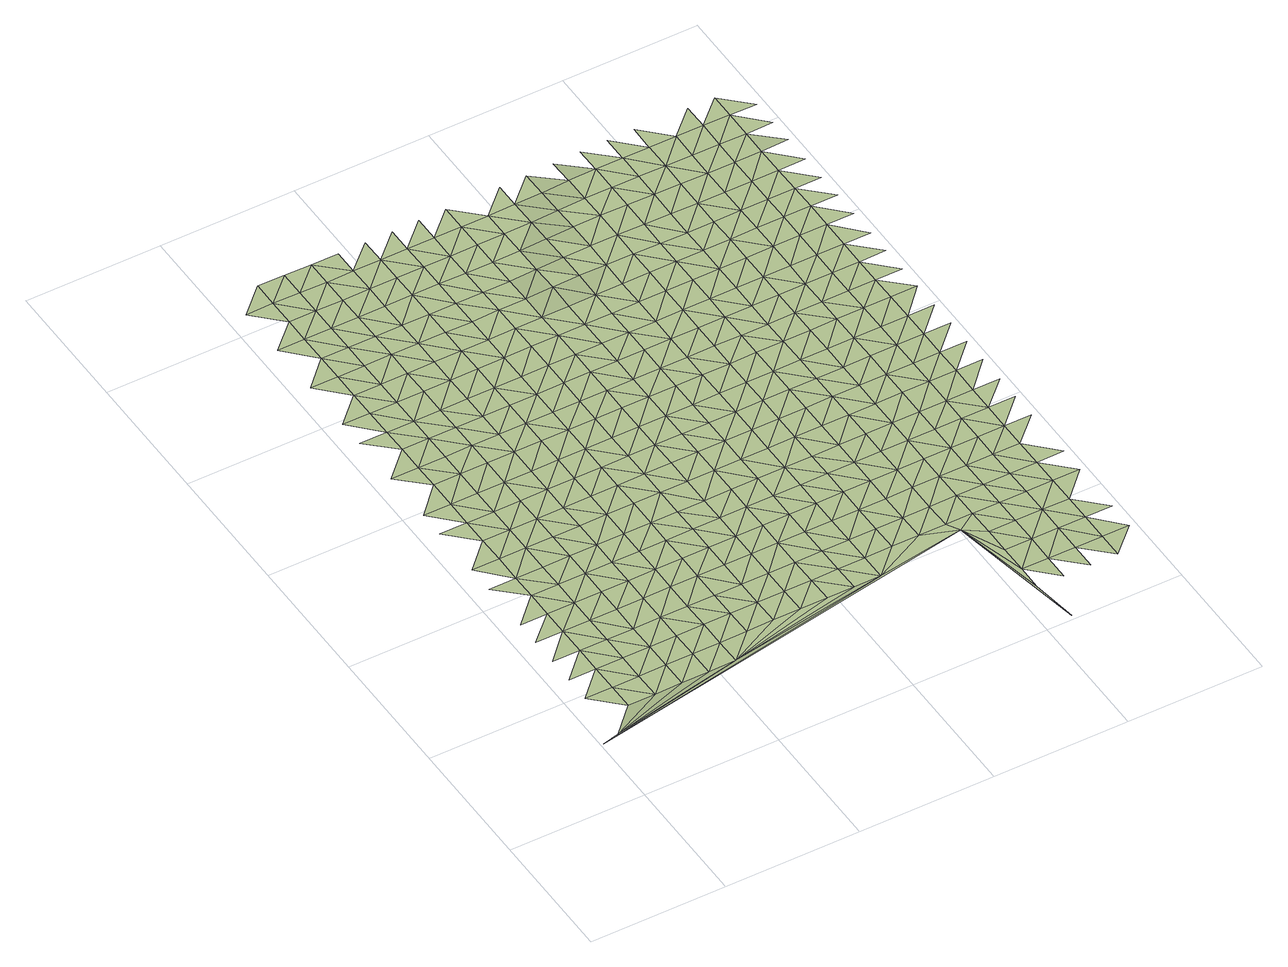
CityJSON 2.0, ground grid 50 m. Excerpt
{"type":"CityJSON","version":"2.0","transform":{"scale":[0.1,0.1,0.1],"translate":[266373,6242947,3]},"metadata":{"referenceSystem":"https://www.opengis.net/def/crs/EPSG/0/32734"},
"CityObjects":{
"terrain1":{"type":"TINRelief","geometry":[{"type":"CompositeSurface","lod":"1","boundaries":[[[0,1,2]],[[3,0,4]],[[2,1,5]],[[6,7,4]],[[8,5,9]],[[0,3,1]],[[10,3,4]],[[11,12,9]],[[5,1,13]],[[1,3,13]],[[11,14,15]],[[9,5,16]],[[5,13,16]],[[17,10,4]],[[18,14,19]],[[11,9,20]],[[20,9,16]],[[21,13,3]],[[22,19,23]],[[14,11,24]],[[3,10,21]],[[20,25,11]],[[16,13,26]],[[4,7,17]],[[14,24,19]],[[23,27,28]],[[24,11,25]],[[16,26,20]],[[21,26,13]],[[28,27,29]],[[30,23,19]],[[31,25,20]],[[30,19,24]],[[31,20,26]],[[21,10,32]],[[29,33,34]],[[23,35,27]],[[23,30,36]],[[37,24,25]],[[17,32,10]],[[25,31,38]],[[39,26,21]],[[23,36,35]],[[33,40,41]],[[27,42,29]],[[37,25,38]],[[24,43,30]],[[32,39,21]],[[44,41,40]],[[42,33,29]],[[26,45,31]],[[27,35,42]],[[24,37,43]],[[30,46,36]],[[26,39,45]],[[47,40,33]],[[31,48,38]],[[49,44,50]],[[35,36,46]],[[32,17,51]],[[30,43,46]],[[47,33,42]],[[49,50,52]],[[31,45,48]],[[37,38,53]],[[51,17,7]],[[39,32,54]],[[44,40,55]],[[56,40,47]],[[43,37,53]],[[42,35,57]],[[35,46,58]],[[53,38,48]],[[45,39,54]],[[55,50,44]],[[59,60,52]],[[54,32,51]],[[55,40,56]],[[61,7,6]],[[35,58,57]],[[62,47,42]],[[63,46,43]],[[59,64,65]],[[43,53,66]],[[67,52,50]],[[48,45,68]],[[57,62,42]],[[45,54,69]],[[70,50,55]],[[63,58,46]],[[71,56,47]],[[72,51,7]],[[43,66,63]],[[65,64,73]],[[52,67,59]],[[50,70,67]],[[45,69,68]],[[53,48,74]],[[47,62,71]],[[75,57,58]],[[54,51,76]],[[77,55,56]],[[64,59,78]],[[74,66,53]],[[58,63,75]],[[79,73,80]],[[74,48,68]],[[76,69,54]],[[59,67,78]],[[76,51,72]],[[77,56,71]],[[81,70,55]],[[79,80,82]],[[83,72,7]],[[84,73,64]],[[62,57,85]],[[75,86,57]],[[66,87,63]],[[70,81,67]],[[84,64,78]],[[88,66,74]],[[55,77,81]],[[62,85,71]],[[68,69,89]],[[85,57,86]],[[76,90,69]],[[80,73,91]],[[66,88,87]],[[92,82,93]],[[78,67,94]],[[75,63,95]],[[91,73,84]],[[69,90,89]],[[96,74,68]],[[67,81,94]],[[92,93,97]],[[98,82,80]],[[95,86,75]],[[99,76,72]],[[77,71,100]],[[63,87,95]],[[85,101,71]],[[83,7,102]],[[98,80,91]],[[96,68,89]],[[103,84,78]],[[104,88,74]],[[76,99,90]],[[77,100,81]],[[94,105,78]],[[100,71,101]],[[99,72,83]],[[106,93,82]],[[107,97,108]],[[109,85,86]],[[103,78,105]],[[106,82,98]],[[110,86,95]],[[74,96,104]],[[88,111,87]],[[94,81,112]],[[113,91,84]],[[90,114,89]],[[107,108,115]],[[109,86,110]],[[112,81,100]],[[90,99,114]],[[116,101,85]],[[93,117,97]],[[102,7,118]],[[88,104,111]],[[84,103,113]],[[106,119,93]],[[120,105,94]],[[121,95,87]],[[122,98,91]],[[117,108,97]],[[123,96,89]],[[120,94,112]],[[85,109,116]],[[93,119,117]],[[114,124,89]],[[98,122,106]],[[125,99,83]],[[126,100,101]],[[111,121,87]],[[122,91,113]],[[127,110,95]],[[96,123,104]],[[123,89,124]],[[103,105,128]],[[129,105,120]],[[125,83,102]],[[126,101,116]],[[130,115,108]],[[119,106,131]],[[132,112,100]],[[133,114,99]],[[134,108,117]],[[95,121,127]],[[118,7,135]],[[136,111,104]],[[103,128,113]],[[137,109,110]],[[128,105,129]],[[106,122,131]],[[61,6,138]],[[108,134,130]],[[123,136,104]],[[125,133,99]],[[100,126,132]],[[139,120,112]],[[140,124,114]],[[137,110,127]],[[113,141,122]],[[142,116,109]],[[117,119,143]],[[119,131,144]],[[145,121,111]],[[146,111,136]],[[141,113,128]],[[132,139,112]],[[114,133,140]],[[147,129,120]],[[123,124,148]],[[109,137,142]],[[119,144,143]],[[122,149,131]],[[150,134,117]],[[121,145,127]],[[125,102,151]],[[126,116,152]],[[145,111,146]],[[7,61,135]],[[123,148,136]],[[120,139,147]],[[149,122,141]],[[148,124,140]],[[153,128,129]],[[126,152,132]],[[117,143,150]],[[151,102,118]],[[142,152,116]],[[154,130,134]],[[127,155,137]],[[144,131,156]],[[157,133,125]],[[136,158,146]],[[153,129,147]],[[156,131,149]],[[155,127,145]],[[159,141,128]],[[134,150,154]],[[157,125,151]],[[158,136,148]],[[139,132,160]],[[142,137,161]],[[162,140,133]],[[152,163,132]],[[146,164,145]],[[141,159,149]],[[144,165,143]],[[128,153,159]],[[155,161,137]],[[166,144,156]],[[139,160,147]],[[164,146,158]],[[160,132,163]],[[133,157,162]],[[143,165,150]],[[151,118,135]],[[167,148,140]],[[144,166,165]],[[168,155,145]],[[169,152,142]],[[161,170,142]],[[156,149,171]],[[168,145,164]],[[149,159,172]],[[162,167,140]],[[150,173,154]],[[153,147,174]],[[148,175,158]],[[157,151,176]],[[160,177,147]],[[169,142,170]],[[178,163,152]],[[173,150,165]],[[149,172,171]],[[176,151,135]],[[153,174,159]],[[155,179,161]],[[180,166,156]],[[174,147,177]],[[148,167,175]],[[155,168,181]],[[164,158,182]],[[162,157,183]],[[152,169,178]],[[184,160,163]],[[185,154,173]],[[155,181,179]],[[156,171,180]],[[176,183,157]],[[172,159,186]],[[165,166,187]],[[161,188,170]],[[158,175,182]],[[164,189,168]],[[186,159,174]],[[184,163,178]],[[190,177,160]],[[176,135,61]],[[167,162,191]],[[161,179,188]],[[166,180,187]],[[183,192,162]],[[165,193,173]],[[172,194,171]],[[195,169,170]],[[164,182,189]],[[168,196,181]],[[175,167,191]],[[160,184,190]],[[194,172,186]],[[191,162,192]],[[197,174,177]],[[198,183,176]],[[165,187,193]],[[195,170,188]],[[179,181,196]],[[171,199,180]],[[200,178,169]],[[168,189,196]],[[176,61,198]],[[197,177,190]],[[194,199,171]],[[175,201,182]],[[202,186,174]],[[203,192,183]],[[173,193,204]],[[175,191,205]],[[169,195,200]],[[206,184,178]],[[203,183,198]],[[189,182,201]],[[188,179,207]],[[180,208,187]],[[175,205,201]],[[174,197,202]],[[179,196,209]],[[199,210,180]],[[211,194,186]],[[206,178,200]],[[212,190,184]],[[193,187,208]],[[191,192,213]],[[179,209,207]],[[180,210,208]],[[214,192,203]],[[194,211,199]],[[215,198,61]],[[195,188,216]],[[211,186,202]],[[189,217,196]],[[213,205,191]],[[184,206,212]],[[189,201,218]],[[213,192,214]],[[219,197,190]],[[195,216,200]],[[216,188,207]],[[217,209,196]],[[220,210,199]],[[221,203,198]],[[193,208,222]],[[189,218,217]],[[197,219,202]],[[219,190,212]],[[199,211,220]],[[223,201,205]],[[200,224,206]],[[193,222,225]],[[213,226,205]],[[215,221,198]],[[209,227,207]],[[228,214,203]],[[224,200,216]],[[61,229,215]],[[223,218,201]],[[202,230,211]],[[210,231,208]],[[205,226,223]],[[209,217,227]],[[210,220,232]],[[206,233,212]],[[219,230,202]],[[203,221,228]],[[231,222,208]],[[234,213,214]],[[233,206,224]],[[210,232,231]],[[220,211,235]],[[236,216,207]],[[237,207,227]],[[212,238,219]],[[217,218,239]],[[213,234,226]],[[240,218,223]],[[230,235,211]],[[234,214,228]],[[238,212,233]],[[236,207,237]],[[241,232,220]],[[216,242,224]],[[221,215,243]],[[244,222,231]],[[218,240,239]],[[229,61,138]],[[223,226,245]],[[246,230,219]],[[227,217,247]],[[235,241,220]],[[221,243,228]],[[222,244,248]],[[246,219,238]],[[245,226,234]],[[243,215,229]],[[216,236,242]],[[249,233,224]],[[227,247,237]],[[247,217,239]],[[231,232,250]],[[241,251,232]],[[252,240,223]],[[230,253,235]],[[223,245,254]],[[230,246,255]],[[224,242,249]],[[256,238,233]],[[234,228,257]],[[232,251,250]],[[243,258,228]],[[259,244,231]],[[236,237,260]],[[223,254,252]],[[230,255,253]],[[247,261,237]],[[238,256,246]],[[235,262,241]],[[239,240,263]],[[245,234,257]],[[233,249,256]],[[257,228,258]],[[242,236,260]],[[231,250,259]],[[260,237,261]],[[262,251,241]],[[264,243,229]],[[235,253,262]],[[240,252,263]],[[265,254,245]],[[266,247,239]],[[267,229,138]],[[246,268,255]],[[244,259,269]],[[246,256,270]],[[264,229,267]],[[265,245,257]],[[249,242,271]],[[272,273,138]],[[274,258,243]],[[239,263,266]],[[242,260,275]],[[252,254,276]],[[253,255,268]],[[277,261,247]],[[250,251,278]],[[246,270,268]],[[251,262,279]],[[138,273,280]],[[249,271,256]],[[265,276,254]],[[242,275,271]],[[243,264,274]],[[250,278,259]],[[257,258,281]],[[247,266,277]],[[251,279,278]],[[280,282,138]],[[262,253,283]],[[260,261,284]],[[270,256,285]],[[281,265,257]],[[252,286,263]],[[276,287,252]],[[283,253,268]],[[281,258,274]],[[288,267,138]],[[138,282,289]],[[259,290,269]],[[284,275,260]],[[285,256,271]],[[284,261,277]],[[291,279,262]],[[292,264,267]],[[278,290,259]],[[252,287,286]],[[138,289,288]],[[293,268,270]],[[282,280,294]],[[295,266,263]],[[296,297,280]],[[262,283,291]],[[276,265,298]],[[293,270,285]],[[299,265,281]],[[292,267,288]],[[300,271,275]],[[289,282,294]],[[301,274,264]],[[280,297,294]],[[286,295,263]],[[302,275,284]],[[303,278,279]],[[304,277,266]],[[265,299,298]],[[291,305,279]],[[276,306,287]],[[283,268,307]],[[293,308,268]],[[275,302,300]],[[264,292,301]],[[309,285,271]],[[303,290,278]],[[289,310,288]],[[311,281,274]],[[266,295,304]],[[279,305,303]],[[307,291,283]],[[312,284,277]],[[276,298,306]],[[307,268,308]],[[294,310,289]],[[286,287,313]],[[271,300,309]],[[311,274,301]],[[314,293,285]],[[315,299,281]],[[288,316,292]],[[312,277,304]],[[295,286,313]],[[317,305,291]],[[318,302,284]],[[303,319,290]],[[287,306,313]],[[310,316,288]],[[294,297,320]],[[309,314,285]],[[297,321,322]],[[317,291,307]],[[281,311,315]],[[299,323,298]],[[324,308,293]],[[292,325,301]],[[290,319,326]],[[284,312,318]],[[304,295,327]],[[328,300,302]],[[329,303,305]],[[297,322,320]],[[316,325,292]],[[306,298,323]],[[330,310,294]],[[299,315,323]],[[293,314,324]],[[295,313,327]],[[329,305,317]],[[300,328,309]],[[331,307,308]],[[302,318,328]],[[319,303,332]],[[310,330,316]],[[311,301,333]],[[294,320,330]],[[325,334,301]],[[306,335,313]],[[312,304,336]],[[331,308,324]],[[327,337,304]],[[303,329,332]],[[338,317,307]],[[311,333,315]],[[335,306,323]],[[333,301,334]],[[339,314,309]],[[340,325,316]],[[312,336,318]],[[328,341,309]],[[336,304,337]],[[320,322,342]],[[327,313,343]],[[319,332,344]],[[338,307,331]],[[340,316,330]],[[329,317,345]],[[339,309,341]],[[342,322,346]],[[343,313,335]],[[347,323,315]],[[318,348,328]],[[349,324,314]],[[350,334,325]],[[319,344,351]],[[333,352,315]],[[353,337,327]],[[320,354,330]],[[329,345,332]],[[338,345,317]],[[348,318,336]],[[325,340,350]],[[331,324,349]],[[315,352,347]],[[314,339,349]],[[342,354,320]],[[353,327,343]],[[341,328,355]],[[356,335,323]],[[344,332,357]],[[358,333,334]],[[355,328,348]],[[334,350,359]],[[338,331,360]],[[340,330,361]],[[362,336,337]],[[356,323,347]],[[363,337,353]],[[357,332,345]],[[354,364,330]],[[365,342,346]],[[366,343,335]],[[331,349,360]],[[358,334,359]],[[367,351,344]],[[339,341,368]],[[333,369,352]],[[340,361,350]],[[370,341,355]],[[361,330,364]],[[362,337,363]],[[342,365,354]],[[336,371,348]],[[367,344,357]],[[335,356,366]],[[339,368,349]],[[372,353,343]],[[373,345,338]],[[368,341,370]],[[360,374,338]],[[333,358,369]],[[347,352,375]],[[359,350,376]],[[336,362,371]],[[377,355,348]],[[378,364,354]],[[366,372,343]],[[373,338,374]],[[361,376,350]],[[360,349,379]],[[380,363,353]],[[381,357,345]],[[352,369,375]],[[356,347,382]],[[379,349,368]],[[348,371,377]],[[383,370,355]],[[384,358,359]],[[353,372,380]],[[345,373,381]],[[376,385,359]],[[386,374,360]],[[387,367,357]],[[356,382,366]],[[388,361,364]],[[362,363,389]],[[382,347,375]],[[358,384,369]],[[355,377,383]],[[386,360,379]],[[384,359,385]],[[367,387,390]],[[391,368,370]],[[361,388,376]],[[371,362,389]],[[387,357,381]],[[389,363,380]],[[369,392,375]],[[372,366,393]],[[373,374,394]],[[391,370,383]],[[395,374,386]],[[382,396,366]],[[397,379,368]],[[398,385,376]],[[392,369,384]],[[377,371,399]],[[372,393,380]],[[373,394,381]],[[394,374,395]],[[393,366,396]],[[371,389,400]],[[368,391,397]],[[377,399,383]],[[401,386,379]],[[402,382,375]],[[403,375,392]],[[371,400,399]],[[381,404,387]],[[384,385,405]],[[389,380,406]],[[402,375,403]],[[397,401,379]],[[404,381,394]],[[393,407,380]],[[408,395,386]],[[409,396,382]],[[387,410,411]],[[391,383,412]],[[413,392,384]],[[406,400,389]],[[399,414,383]],[[406,380,407]],[[410,387,404]],[[386,401,408]],[[382,402,409]],[[391,412,397]],[[415,393,396]],[[416,394,395]],[[412,383,414]],[[417,403,392]],[[418,399,400]],[[415,396,409]],[[416,395,408]],[[419,400,406]],[[420,404,394]],[[421,407,393]],[[422,402,403]],[[401,397,423]],[[412,424,397]],[[400,419,418]],[[425,414,399]],[[404,420,410]],[[393,415,421]],[[394,416,420]],[[401,423,408]],[[426,406,407]],[[423,397,424]],[[427,409,402]],[[399,418,425]],[[428,429,410]],[[430,412,414]],[[426,407,421]],[[431,419,406]],[[428,410,420]],[[432,415,409]],[[416,408,433]],[[430,414,425]],[[423,434,408]],[[435,424,412]],[[406,426,431]],[[436,418,419]],[[416,433,420]],[[433,408,434]],[[437,421,415]],[[412,430,435]],[[438,423,424]],[[419,431,436]],[[439,425,418]],[[428,420,440]],[[441,426,421]],[[438,424,435]],[[433,442,420]],[[443,434,423]],[[418,436,439]],[[428,440,444]],[[445,430,425]],[[426,441,431]],[[440,420,442]],[[423,438,443]],[[446,433,434]],[[445,425,439]],[[431,447,436]],[[448,435,430]],[[446,434,443]],[[449,442,433]],[[430,445,448]],[[439,436,450]],[[451,438,435]],[[433,446,449]],[[452,440,442]],[[451,435,448]],[[439,453,445]],[[454,443,438]],[[452,442,449]],[[438,451,454]],[[448,445,455]],[[456,446,443]],[[440,452,457]],[[456,443,454]],[[451,448,458]],[[459,449,446]],[[446,456,459]],[[454,451,460]],[[461,452,449]],[[461,449,459]],[[454,462,456]],[[452,461,463]],[[459,456,464]],[[461,459,465]],[[463,461,466]]]}]}
},
"vertices":[
[168,380,10],[168,480,9],[68,480,9],[268,380,11],[68,275,17],[168,580,9],[4,259,17],[569,380,14],[68,580,9],[168,680,10],[368,380,12],[168,785,10],[68,680,10],[268,480,9],[168,880,10],[68,785,10],[268,580,9],[468,380,13],[68,880,10],[168,980,10],[268,680,10],[368,480,10],[68,1075,10],[168,1075,10],[268,880,10],[268,785,10],[368,580,9],[168,1180,10],[68,1180,10],[168,1280,8],[268,980,10],[368,680,9],[468,480,10],[168,1380,8],[68,1380,8],[268,1180,10],[268,1075,10],[368,880,10],[368,785,10],[468,580,10],[168,1480,9],[68,1480,9],[268,1280,9],[368,980,10],[168,1585,9],[468,680,10],[368,1075,11],[268,1380,8],[468,785,10],[68,1680,8],[168,1680,8],[569,480,11],[168,1780,8],[468,880,10],[569,580,10],[268,1585,9],[268,1480,8],[368,1280,9],[368,1180,11],[168,1875,6],[68,1875,6],[1169,480,15],[368,1380,8],[468,1075,11],[168,1980,5],[68,1980,5],[468,980,11],[268,1780,8],[569,785,10],[569,680,10],[268,1680,8],[368,1480,8],[669,480,12],[168,2080,5],[569,880,11],[468,1180,11],[669,580,10],[368,1585,9],[268,1875,7],[68,2180,6],[168,2180,6],[368,1680,9],[168,2280,6],[769,480,14],[268,1980,5],[468,1380,9],[468,1280,9],[569,1075,11],[569,980,11],[669,785,10],[669,680,10],[268,2080,5],[68,2385,6],[168,2385,6],[368,1780,8],[569,1180,11],[669,880,11],[168,2480,5],[268,2180,6],[769,580,11],[468,1585,9],[468,1480,8],[869,480,14],[368,1980,5],[669,980,11],[368,1875,7],[268,2280,6],[68,2580,5],[168,2580,6],[569,1380,9],[569,1280,10],[669,1075,11],[468,1680,9],[368,2080,5],[769,680,10],[168,2675,8],[569,1480,9],[268,2480,5],[969,480,14],[268,2385,5],[468,1780,9],[669,1180,11],[368,2180,7],[769,880,11],[769,785,10],[869,580,11],[569,1585,9],[669,1280,11],[468,1980,6],[468,1875,8],[268,2675,5],[368,2280,6],[569,1680,9],[869,680,10],[268,2580,5],[1069,480,14],[769,980,12],[669,1380,10],[1499,534,14],[569,1780,9],[869,785,10],[468,2080,6],[669,1480,9],[368,2480,4],[368,2385,5],[769,1180,11],[769,1075,11],[569,1875,8],[869,880,11],[468,2180,7],[368,2580,3],[969,580,11],[669,1585,9],[569,1980,7],[368,2675,3],[769,1280,12],[468,2280,6],[969,680,10],[869,980,12],[569,2080,7],[669,1780,9],[769,1380,11],[969,785,10],[669,1680,10],[869,1075,11],[468,2480,5],[468,2385,6],[969,880,11],[869,1180,11],[769,1585,9],[769,1480,10],[569,2280,6],[569,2180,6],[468,2580,4],[669,1980,7],[969,980,12],[1069,580,12],[669,1875,9],[769,1680,9],[869,1380,11],[569,2385,7],[869,1280,12],[969,1075,12],[1069,680,11],[769,1780,10],[468,2675,3],[669,2080,7],[569,2480,6],[869,1480,10],[969,1180,12],[769,1875,10],[1069,880,12],[1069,785,11],[569,2580,4],[669,2180,5],[869,1585,9],[969,1280,12],[769,1980,9],[1169,580,13],[669,2280,6],[869,1680,9],[1069,1075,12],[769,2080,9],[1169,680,11],[569,2675,3],[1069,980,12],[869,1780,10],[969,1480,10],[669,2480,6],[969,1380,11],[669,2385,7],[769,2180,9],[869,1875,10],[1169,880,12],[1169,785,11],[1270,580,14],[969,1585,9],[1069,1280,12],[1069,1180,12],[869,1980,9],[769,2280,6],[1270,680,11],[669,2580,4],[1169,1075,12],[969,1680,9],[669,2675,3],[1169,980,12],[1069,1380,11],[1270,785,11],[1370,580,14],[869,2080,9],[769,2480,4],[769,2385,5],[969,1780,10],[1270,880,12],[869,2180,9],[1069,1585,9],[1069,1480,10],[969,1875,10],[1169,1280,12],[1169,1180,12],[869,2280,6],[1069,1680,9],[1370,680,12],[769,2580,3],[1270,980,13],[969,1980,9],[1169,1380,12],[769,2675,4],[1069,1780,10],[869,2480,4],[869,2385,5],[1270,1180,12],[969,2180,14],[1270,1075,12],[969,2080,9],[1069,1875,10],[1370,880,12],[1370,785,11],[869,2580,3],[1169,1585,9],[1169,1480,11],[969,2280,10],[1270,1280,12],[1470,680,12],[1370,980,13],[1270,1380,12],[1470,580,14],[1069,2080,10],[869,2675,4],[1069,1980,10],[1169,1780,10],[1595,7,14],[1570,180,15],[1470,785,12],[1169,1680,9],[1370,1075,13],[1270,1480,11],[969,2480,5],[969,2385,6],[1570,275,15],[1470,880,12],[1570,380,15],[1069,2180,15],[1270,1585,9],[1169,1875,10],[1370,1280,12],[1370,1180,13],[1570,580,14],[1570,480,15],[969,2580,4],[1069,2280,15],[1570,680,13],[1169,1980,11],[1670,380,14],[1370,1380,13],[1670,180,13],[1670,275,13],[1470,1075,13],[1470,980,13],[1270,1780,10],[1570,785,12],[1270,1680,10],[1069,2480,7],[1370,1480,12],[1069,2385,11],[1470,1180,13],[1169,2180,14],[1169,2080,11],[1270,1875,11],[1670,480,15],[1570,880,12],[1370,1585,10],[1470,1280,13],[1270,1980,11],[1570,980,13],[1670,580,14],[1169,2280,16],[1370,1680,9],[1069,2580,5],[1770,380,14],[1770,180,13],[1770,275,13],[1570,1075,13],[1270,2080,11],[1670,680,13],[1069,2675,5],[1470,1380,13],[1370,1780,10],[1169,2385,16],[1770,480,15],[1270,2180,13],[1169,2480,12],[1670,880,12],[1670,785,12],[1570,1180,13],[1470,1585,11],[1470,1480,13],[1270,2280,16],[1370,1980,11],[1770,580,14],[1370,1875,11],[1870,275,13],[1570,1280,13],[1169,2580,8],[1270,2385,16],[1870,180,13],[1670,1075,14],[1470,1680,9],[1370,2080,11],[1770,680,13],[1169,2675,6],[1670,980,14],[1570,1380,13],[1870,380,14],[1470,1780,10],[1670,1180,14],[1270,2480,16],[1770,880,12],[1770,785,12],[1370,2180,10],[1870,580,14],[1570,1585,11],[1570,1480,13],[1870,480,14],[1970,275,13],[1670,1280,14],[1270,2580,13],[1470,1980,12],[1770,980,14],[1470,1875,12],[1570,1680,10],[1670,1380,14],[1370,2385,15],[1370,2280,13],[1770,1075,14],[1870,680,13],[1570,1780,10],[1970,380,15],[1470,2080,12],[1670,1480,13],[1370,2480,16],[1770,1180,14],[1570,1875,12],[1870,880,12],[1870,785,12],[1470,2180,9],[1370,2580,16],[1970,580,14],[1670,1585,12],[1270,2675,9],[1570,1980,12],[1870,980,14],[1770,1380,14],[1470,2385,13],[1470,2280,11],[1770,1280,14],[1570,2080,12],[1970,680,14],[1670,1780,10],[1670,1680,10],[1570,2180,9],[1870,1180,14],[1870,1075,14],[1470,2480,15],[1970,880,12],[1770,1585,12],[1770,1480,13],[1570,2280,10],[1870,1280,14],[1470,2580,16],[1370,2675,15],[1670,1980,13],[1970,980,13],[1670,1875,12],[1870,1380,14],[1570,2385,11],[1970,1075,14],[1770,1780,10],[1770,1680,10],[1570,2480,12],[1870,1480,13],[1970,1180,14],[1670,2180,10],[1670,2080,13],[1770,1875,12],[1870,1585,12],[1970,1280,14],[1570,2580,14],[1470,2675,16],[1770,1980,13],[1870,1680,11],[1970,1380,15],[1670,2385,9],[1670,2280,9],[1770,2080,13],[1870,1780,10],[1970,1480,14],[1770,2180,10],[1870,1875,12],[1670,2580,13],[1970,1585,13],[1670,2480,10],[1770,2280,9],[1570,2675,16],[1870,1980,13],[1770,2385,9],[1970,1680,11],[1870,2080,13],[1770,2480,10],[1970,1780,11],[1870,2180,10],[1770,2580,13],[1970,1875,12],[1870,2280,9],[1970,1980,13],[1870,2385,8],[1770,2675,11],[1970,2080,13],[1870,2480,9],[1970,2180,11],[1870,2580,11],[1970,2280,12],[1870,2675,10],[1970,2385,13],[1970,2480,10],[1970,2580,9]
]}
